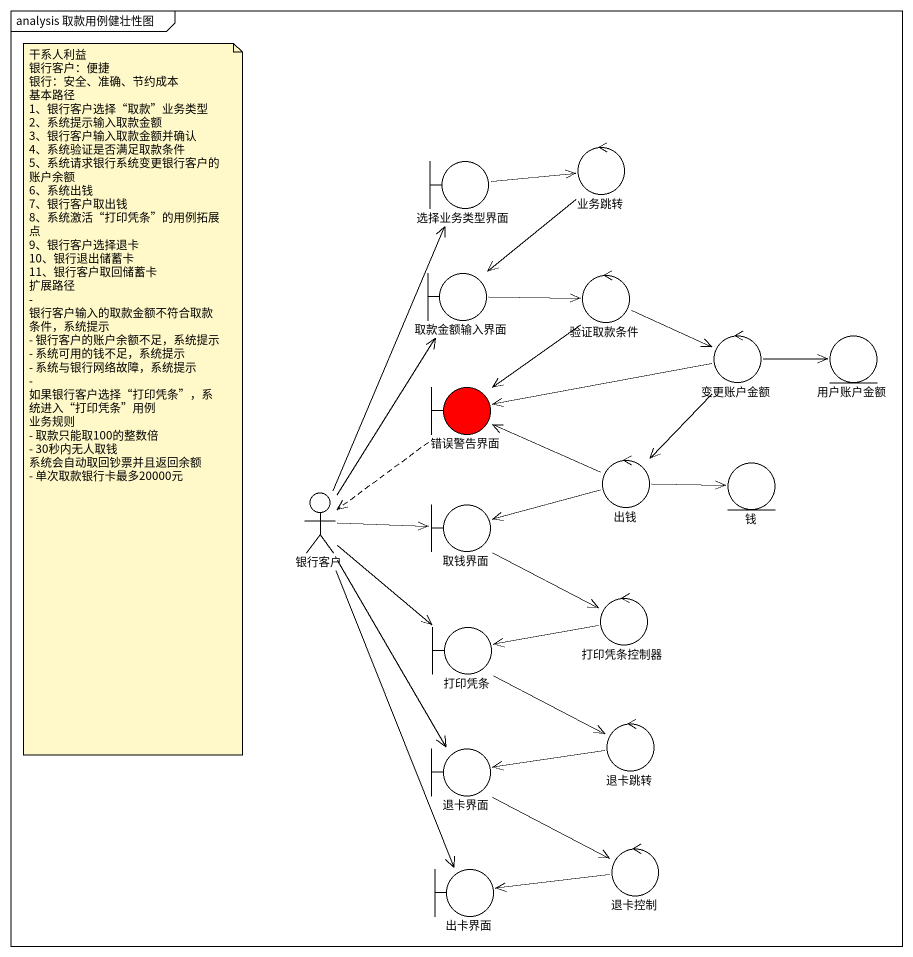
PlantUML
@startuml
mainframe analysis 取款用例健壮性图
boundary 选择业务类型界面
control 业务跳转
boundary 取款金额输入界面
control 验证取款条件
control 变更账户金额
entity 用户账户金额
boundary 错误警告界面 #FF0000
control 出钱
entity 钱
actor 银行客户
boundary 取钱界面
control 打印凭条控制器
boundary 打印凭条
boundary 退卡界面
control 退卡跳转
control 退卡控制
boundary 出卡界面
选择业务类型界面 -right-> 业务跳转
业务跳转 --> 取款金额输入界面
取款金额输入界面 -right-> 验证取款条件
验证取款条件 -right-> 变更账户金额
验证取款条件 --> 错误警告界面
变更账户金额 -right-> 用户账户金额
变更账户金额 -left-> 错误警告界面
变更账户金额 --> 出钱
错误警告界面 ..> 银行客户
出钱 -left-> 错误警告界面
出钱 -right-> 钱
出钱 -left-> 取钱界面
银行客户 -up-> 选择业务类型界面
银行客户 -up-> 取款金额输入界面
银行客户 -right-> 取钱界面
银行客户 --> 打印凭条
银行客户 --> 退卡界面
银行客户 --> 出卡界面
取钱界面 --> 打印凭条控制器
打印凭条控制器 -left-> 打印凭条
打印凭条 --> 退卡跳转
退卡界面 --> 退卡控制
退卡跳转 -left-> 退卡界面
退卡控制 -left-> 出卡界面
note as N1
  干系人利益
  银行客户：便捷
  银行：安全、准确、节约成本
  基本路径
  1、银行客户选择“取款”业务类型
  2、系统提示输入取款金额
  3、银行客户输入取款金额并确认
  4、系统验证是否满足取款条件
  5、系统请求银行系统变更银行客户的账户余额
  6、系统出钱
  7、银行客户取出钱
  8、系统激活“打印凭条”的用例拓展点
  9、银行客户选择退卡
  10、银行退出储蓄卡
  11、银行客户取回储蓄卡
  扩展路径
  - 银行客户输入的取款金额不符合取款条件，系统提示
  - 银行客户的账户余额不足，系统提示
  - 系统可用的钱不足，系统提示
  - 系统与银行网络故障，系统提示
  - 如果银行客户选择“打印凭条”，系统进入“打印凭条”用例
  业务规则
  - 取款只能取100的整数倍
  - 30秒内无人取钱 系统会自动取回钞票并且返回余额
  - 单次取款银行卡最多20000元
end note
@enduml
